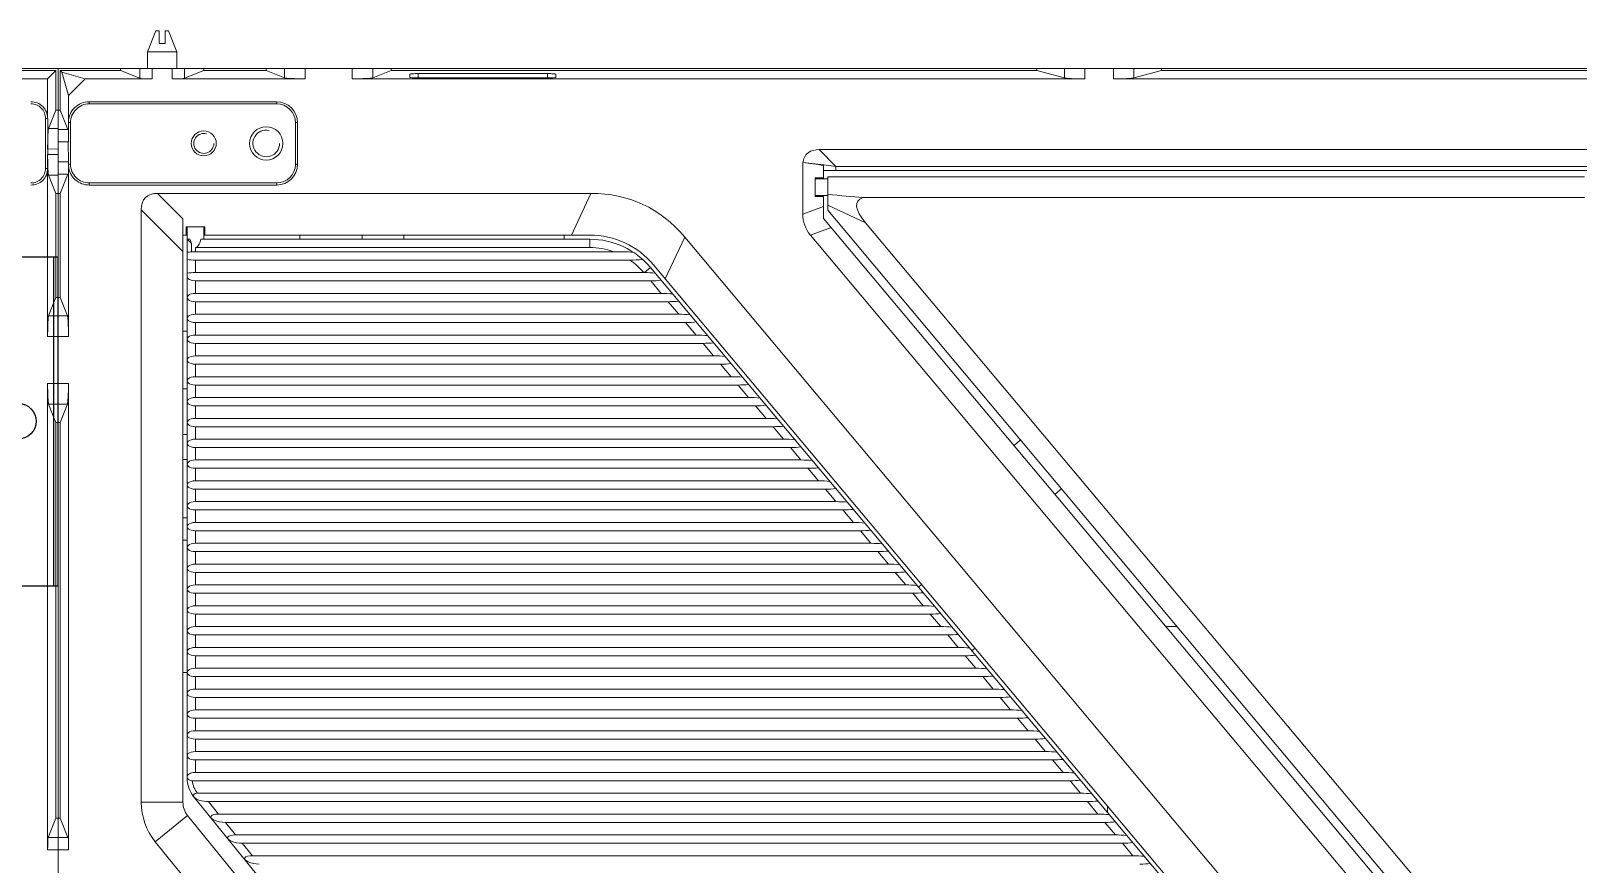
# Model space of a CAD drawing. Header units: millimetres. Extents: x 2185 to 26698, y 9658 to 17427.
# Drawn here: x 17420.1 to 17791.6, y 15824.7 to 16024.7 of the extents above; entities that cross this region are included whole.
import ezdxf

# ---------------------------------------------------------------- set-up
doc = ezdxf.new("R2010")
doc.units = ezdxf.units.MM
doc.linetypes.add('SLD-实线', pattern=[0])
doc.layers.add('文字层', color=8, linetype='SLD-实线', lineweight=15)

# ---------------------------------------------------------------- blocks, each defined once
blk = doc.blocks.new('76128193')
at = {"color": 7, "linetype": 'Continuous'}
for p, q in [((-3996.93, 2590.93), (-3998.93, 2585.93)), ((-3996.18, 2590.93), (-3996.93, 2590.93)), ((-3996.18, 2590.93), (-3996.18, 2587.93)), ((-3994.68, 2590.93), (-3994.68, 2587.93)), ((-3993.93, 2590.93), (-3994.68, 2590.93)), ((-3993.93, 2590.93), (-3991.93, 2585.93)), ((-3998.93, 2581.93), (-3998.93, 2585.93)), ((-3991.93, 2585.93), (-3998.93, 2585.93)), ((-3994.68, 2587.93), (-3996.18, 2587.93)), ((-3991.93, 2581.93), (-3991.93, 2585.93)), ((-4020.43, 2581.93), (-4020.43, 2041.93)), ((-4020.43, 2581.93), (-3060.43, 2581.93)), ((-4019.93, 2581.43), (-4019.93, 2571.93)), ((-4019.53, 2581.02), (-4019.93, 2581.43)), ((-4019.93, 2581.43), (-4005.43, 2581.43)), ((-4019.53, 2581.02), (-4017.93, 2575.43)), ((-4019.53, 2581.02), (-4013.93, 2579.43)), ((-4013.93, 2579.43), (-4017.93, 2575.43)), ((-3997.83, 2579.43), (-4013.93, 2579.43)), ((-4005.43, 2581.93), (-4005.43, 2581.43)), ((-4000.8, 2579.58), (-4005.43, 2581.43)), ((-4000.8, 2579.58), (-4000.8, 2581.93)), ((-3997.83, 2579.43), (-3997.83, 2581.93)), ((-3993.03, 2581.93), (-3993.03, 2579.43)), ((-3961.1, 2579.43), (-3993.03, 2579.43)), ((-3990.07, 2581.93), (-3990.07, 2579.58)), ((-3985.43, 2581.43), (-3990.07, 2579.58)), ((-3985.43, 2581.93), (-3985.43, 2581.43)), ((-3985.43, 2581.43), (-3970.43, 2581.43)), ((-3970.43, 2581.93), (-3970.43, 2581.43)), ((-3970.43, 2581.43), (-3966.05, 2579.68)), ((-3966.05, 2579.68), (-3966.05, 2581.93)), ((-3961.1, 2581.93), (-3961.1, 2579.43)), ((-3949.77, 2579.43), (-3949.77, 2581.93)), ((-3949.77, 2579.43), (-3773.89, 2579.43)), ((-3944.82, 2581.93), (-3944.82, 2579.68)), ((-3944.82, 2579.68), (-3940.43, 2581.43)), ((-3940.43, 2581.93), (-3940.43, 2581.43)), ((-3940.43, 2581.43), (-3785.43, 2581.43)), ((-3935.93, 2579.77), (-3935.93, 2580.57)), ((-3933.93, 2580.69), (-3933.93, 2579.66)), ((-3933.93, 2580.69), (-3902.93, 2580.69)), ((-3933.93, 2579.66), (-3902.93, 2579.66)), ((-3902.93, 2579.66), (-3902.93, 2580.69)), ((-3900.93, 2580.57), (-3900.93, 2579.77)), ((-3785.43, 2581.93), (-3785.43, 2581.43)), ((-3785.43, 2581.43), (-3778.78, 2579.66)), ((-3778.78, 2579.66), (-3778.78, 2581.93)), ((-3773.89, 2581.93), (-3773.89, 2579.43)), ((-3766.98, 2579.43), (-3766.98, 2581.93)), ((-3766.98, 2579.43), (-3543.89, 2579.43)), ((-3762.09, 2581.93), (-3762.09, 2579.66)), ((-3762.09, 2579.66), (-3755.43, 2581.43)), ((-3755.43, 2581.93), (-3755.43, 2581.43)), ((-3755.43, 2581.43), (-3555.43, 2581.43)), ((-3062.93, 2579.43), (-3083.03, 2579.43)), ((-3075.43, 2581.43), (-3060.93, 2581.43)), ((-3060.93, 2581.43), (-3062.93, 2579.43)), ((-3062.93, 2569.98), (-3062.93, 2579.43)), ((-3060.93, 2571.93), (-3060.93, 2581.43)), ((-3060.43, 2517.59), (-3060.43, 2581.93)), ((-4017.93, 2575.43), (-4017.93, 2568.98)), ((-4020.43, 2571.93), (-4019.93, 2571.93)), ((-4019.93, 2571.93), (-4018.08, 2567.3)), ((-4012.92, 2573.93), (-4012.92, 2573.43)), ((-4012.92, 2573.93), (-3967.93, 2573.93)), ((-4012.92, 2573.43), (-3967.93, 2573.43)), ((-3967.93, 2573.43), (-3967.93, 2573.93)), ((-3060.93, 2571.93), (-3062.69, 2567.54)), ((-3060.93, 2571.93), (-3060.43, 2571.93)), ((-4018.08, 2567.3), (-4020.43, 2567.3)), ((-4017.93, 2568.98), (-4017.93, 2564.33)), ((-4017.43, 2558.93), (-4017.43, 2568.93)), ((-3963.43, 2568.93), (-3963.43, 2558.93)), ((-3962.93, 2568.93), (-3963.43, 2568.93)), ((-3962.93, 2568.93), (-3962.93, 2558.93)), ((-3063.43, 2569.93), (-3063.43, 2557.93)), ((-3062.92, 2569.98), (-3062.92, 2562.58)), ((-3062.69, 2567.54), (-3060.43, 2567.54)), ((-4017.96, 2564.33), (-4020.43, 2564.33)), ((-4017.96, 2564.33), (-4017.95, 2559.53)), ((-3833.65, 2558.41), (-3837.67, 2562.43)), ((-3837.67, 2562.43), (-3651.21, 2562.43)), ((-3060.43, 2562.59), (-3062.93, 2562.58)), ((-3060.43, 2561.27), (-3062.93, 2561.28)), ((-4017.95, 2559.53), (-4020.43, 2559.53)), ((-4018.08, 2556.56), (-4020.43, 2556.56)), ((-4018.08, 2556.56), (-4019.93, 2551.93)), ((-4017.93, 2558.89), (-4017.94, 2559.53)), ((-4017.93, 2558.89), (-4017.93, 2558.42)), ((-4017.93, 2558.42), (-4017.93, 2517.55)), ((-3963.43, 2558.93), (-3962.93, 2558.93)), ((-3841.59, 2546.97), (-3841.59, 2559.33)), ((-3836.58, 2558.75), (-3841.54, 2559.33)), ((-3836.59, 2558.66), (-3836.59, 2555.68)), ((-3836.59, 2557.43), (-3651.21, 2557.43)), ((-3833.65, 2558.41), (-3836.58, 2558.75)), ((-3833.65, 2557.43), (-3833.65, 2558.41)), ((-3651.21, 2558.41), (-3833.65, 2558.41)), ((-3062.93, 2517.55), (-3062.93, 2557.89)), ((-3060.43, 2556.32), (-3062.69, 2556.32)), ((-3062.69, 2556.32), (-3060.93, 2551.93)), ((-4012.92, 2554.43), (-4012.92, 2553.93)), ((-3967.93, 2554.43), (-4012.92, 2554.43)), ((-3967.93, 2553.93), (-4012.92, 2553.93)), ((-3967.93, 2553.93), (-3967.93, 2554.43)), ((-3838.59, 2551.18), (-3838.59, 2555.68)), ((-3838.59, 2555.68), (-3836.59, 2555.68)), ((-3838.59, 2555.57), (-3836.59, 2555.57)), ((-3835.59, 2555.43), (-3838.59, 2555.43)), ((-3836.59, 2555.43), (-3836.59, 2555.57)), ((-3835.59, 2547.88), (-3835.59, 2555.93)), ((-3835.59, 2555.93), (-3653.88, 2555.93)), ((-4020.43, 2551.93), (-4019.93, 2551.93)), ((-4019.93, 2551.93), (-4019.93, 2526.93)), ((-3990.43, 2545.85), (-3996.51, 2551.93)), ((-3892.48, 2551.93), (-3996.51, 2551.93)), ((-3892.48, 2551.93), (-3897.14, 2541.93)), ((-3836.59, 2548.79), (-3841.59, 2546.97)), ((-3835.59, 2551.43), (-3838.59, 2551.43)), ((-3836.59, 2551.29), (-3838.59, 2551.29)), ((-3836.59, 2551.18), (-3838.59, 2551.18)), ((-3836.59, 2551.29), (-3836.59, 2551.43)), ((-3836.59, 2545.93), (-3836.59, 2551.18)), ((-3835.59, 2549.11), (-3826.55, 2544.89)), ((-3827.14, 2550.93), (-3653.88, 2550.93)), ((-3060.93, 2551.93), (-3060.43, 2551.93)), ((-3060.93, 2526.93), (-3060.93, 2551.93)), ((-4000.43, 2405.75), (-4000.43, 2548.01)), ((-4000.43, 2548.01), (-3990.43, 2538.01)), ((-3990.43, 2405.75), (-3990.43, 2545.85)), ((-3836.59, 2545.93), (-3681.84, 2361.5)), ((-3679.56, 2361.93), (-3835.59, 2547.88)), ((-3675.73, 2365.15), (-3826.55, 2544.89)), ((-3990.43, 2541.93), (-3989.43, 2541.93)), ((-3989.68, 2541.93), (-3989.68, 2543.93)), ((-3989.68, 2543.93), (-3985.18, 2543.93)), ((-3989.43, 2411.57), (-3989.43, 2543.93)), ((-3985.43, 2540.93), (-3985.43, 2543.93)), ((-3985.42, 2541.93), (-3892.75, 2541.93)), ((-3985.18, 2543.93), (-3985.18, 2541.93)), ((-3962.36, 2540.93), (-3962.36, 2541.93)), ((-3947.43, 2541.93), (-3947.43, 2540.93)), ((-3937.43, 2540.93), (-3937.43, 2541.93)), ((-3898.93, 2540.93), (-3898.93, 2541.93)), ((-3874.61, 2531.42), (-3869.95, 2541.42)), ((-3707.34, 2347.63), (-3869.95, 2541.42)), ((-3839.75, 2541.92), (-3834.75, 2543.74)), ((-3839.75, 2541.92), (-3684.94, 2357.42)), ((-3989.43, 2540.93), (-3988.37, 2539.87)), ((-3989.43, 2540.93), (-3988.76, 2540.93)), ((-3988.37, 2537.9), (-3988.37, 2539.87)), ((-3987.43, 2537.93), (-3987.43, 2538.93)), ((-3987.43, 2538.93), (-3892.75, 2538.93)), ((-3987.43, 2537.93), (-3887.01, 2537.93)), ((-3986.11, 2540.93), (-3892.75, 2540.93)), ((-3892.75, 2538.93), (-3892.75, 2540.93)), ((-3987.43, 2535.93), (-3987.43, 2532.93)), ((-3883.11, 2535.93), (-3987.43, 2535.93)), ((-3878.2, 2534.14), (-3879.64, 2532.93)), ((-3878.2, 2534.14), (-3720.78, 2346.54)), ((-3877.43, 2534.79), (-3720.01, 2347.18)), ((-3987.43, 2532.93), (-3879.79, 2532.93)), ((-3987.43, 2527.93), (-3987.43, 2530.93)), ((-3987.43, 2530.93), (-3878.11, 2530.93)), ((-3878.11, 2530.93), (-3875.59, 2527.93)), ((-4020.43, 2526.93), (-4019.93, 2526.93)), ((-4018.18, 2522.54), (-4019.93, 2526.93)), ((-3875.59, 2527.93), (-3987.43, 2527.93)), ((-3060.93, 2526.93), (-3062.69, 2522.54)), ((-3060.93, 2526.93), (-3060.43, 2526.93)), ((-4020.43, 2522.54), (-4018.18, 2522.54)), ((-3987.43, 2522.93), (-3987.43, 2525.93)), ((-3987.43, 2525.93), (-3873.92, 2525.93)), ((-3871.4, 2522.93), (-3987.43, 2522.93)), ((-3873.92, 2525.93), (-3871.4, 2522.93)), ((-3062.69, 2522.54), (-3060.43, 2522.54)), ((-3990.43, 2518.86), (-3989.43, 2518.86)), ((-3987.43, 2517.93), (-3987.43, 2520.93)), ((-3987.43, 2520.93), (-3869.72, 2520.93)), ((-3869.72, 2520.93), (-3867.2, 2517.93)), ((-4017.94, 2517.58), (-4020.43, 2517.58)), ((-3867.2, 2517.93), (-3987.43, 2517.93)), ((-3987.43, 2512.93), (-3987.43, 2515.93)), ((-3987.43, 2515.93), (-3865.53, 2515.93)), ((-3865.53, 2515.93), (-3863.01, 2512.93)), ((-3060.43, 2517.58), (-3062.93, 2517.58)), ((-3060.43, 2517.58), (-3060.43, 2106.28)), ((-3863.01, 2512.93), (-3987.43, 2512.93)), ((-3987.43, 2507.93), (-3987.43, 2510.93)), ((-3987.43, 2510.93), (-3861.33, 2510.93)), ((-3858.81, 2507.93), (-3987.43, 2507.93)), ((-3861.33, 2510.93), (-3858.81, 2507.93)), ((-4020.43, 2506.27), (-4017.93, 2506.27)), ((-4017.93, 2506.27), (-4017.93, 2394.33)), ((-3989.43, 2505), (-3990.43, 2505)), ((-3987.43, 2502.93), (-3987.43, 2505.93)), ((-3987.43, 2505.93), (-3857.13, 2505.93)), ((-3857.13, 2505.93), (-3854.62, 2502.93)), ((-3062.93, 2506.27), (-3060.43, 2506.27)), ((-3062.93, 2394.33), (-3062.93, 2506.27)), ((-4018.18, 2501.32), (-4020.43, 2501.32)), ((-4019.93, 2496.93), (-4018.18, 2501.32)), ((-3854.62, 2502.93), (-3987.43, 2502.93)), ((-3987.43, 2497.93), (-3987.43, 2500.93)), ((-3987.43, 2500.93), (-3852.94, 2500.93)), ((-3852.94, 2500.93), (-3850.42, 2497.93)), ((-3060.43, 2501.32), (-3062.69, 2501.32)), ((-3062.69, 2501.32), (-3060.93, 2496.93)), ((-4020.43, 2496.93), (-4019.93, 2496.93)), ((-4019.93, 2496.93), (-4019.93, 2401.93)), ((-3850.42, 2497.93), (-3987.43, 2497.93)), ((-3060.93, 2496.93), (-3060.43, 2496.93)), ((-3060.93, 2401.93), (-3060.93, 2496.93)), ((-3990.43, 2494.07), (-3989.43, 2494.07)), ((-3987.43, 2492.93), (-3987.43, 2495.93)), ((-3987.43, 2495.93), (-3848.74, 2495.93)), ((-3846.23, 2492.93), (-3987.43, 2492.93)), ((-3848.74, 2495.93), (-3846.23, 2492.93)), ((-3987.43, 2487.93), (-3987.43, 2490.93)), ((-3987.43, 2490.93), (-3844.55, 2490.93)), ((-3844.55, 2490.93), (-3842.03, 2487.93)), ((-3790.83, 2491.4), (-3789.32, 2492.75)), ((-3989.43, 2488.07), (-3990.43, 2488.07)), ((-3842.03, 2487.93), (-3987.43, 2487.93)), ((-3987.43, 2482.93), (-3987.43, 2485.93)), ((-3987.43, 2485.93), (-3840.35, 2485.93)), ((-3840.35, 2485.93), (-3837.84, 2482.93)), ((-3837.84, 2482.93), (-3987.43, 2482.93)), ((-3987.43, 2477.93), (-3987.43, 2480.93)), ((-3987.43, 2480.93), (-3836.16, 2480.93)), ((-3836.16, 2480.93), (-3833.64, 2477.93)), ((-3779.47, 2481), (-3781.02, 2479.7)), ((-3833.64, 2477.93), (-3987.43, 2477.93)), ((-3987.43, 2472.93), (-3987.43, 2475.93)), ((-3987.43, 2475.93), (-3831.96, 2475.93)), ((-3831.96, 2475.93), (-3829.44, 2472.93)), ((-3990.43, 2474.07), (-3989.43, 2474.07)), ((-3829.44, 2472.93), (-3987.43, 2472.93)), ((-3987.43, 2467.93), (-3987.43, 2470.93)), ((-3987.43, 2470.93), (-3827.77, 2470.93)), ((-3827.77, 2470.93), (-3825.25, 2467.93)), ((-3989.43, 2468.67), (-3990.43, 2468.67)), ((-3825.25, 2467.93), (-3987.43, 2467.93)), ((-3987.43, 2462.93), (-3987.43, 2465.93)), ((-3987.43, 2465.93), (-3823.57, 2465.93)), ((-3823.57, 2465.93), (-3821.05, 2462.93)), ((-3821.05, 2462.93), (-3987.43, 2462.93)), ((-3987.43, 2457.93), (-3987.43, 2460.93)), ((-3987.43, 2460.93), (-3819.38, 2460.93)), ((-3819.38, 2460.93), (-3816.86, 2457.93)), ((-3816.86, 2457.93), (-3987.43, 2457.93)), ((-3987.43, 2452.93), (-3987.43, 2455.93)), ((-3987.43, 2455.93), (-3815.18, 2455.93)), ((-3815.18, 2455.93), (-3812.66, 2452.93)), ((-3813.07, 2458.08), (-3813.83, 2457.44)), ((-3812.66, 2452.93), (-3987.43, 2452.93)), ((-3987.43, 2447.93), (-3987.43, 2450.93)), ((-3987.43, 2450.93), (-3810.98, 2450.93)), ((-3810.98, 2450.93), (-3808.47, 2447.93)), ((-3808.47, 2447.93), (-3987.43, 2447.93)), ((-3987.43, 2442.93), (-3987.43, 2445.93)), ((-3987.43, 2445.93), (-3806.79, 2445.93)), ((-3806.79, 2445.93), (-3804.27, 2442.93)), ((-3754.36, 2447.93), (-3751.72, 2447.93)), ((-3804.27, 2442.93), (-3987.43, 2442.93)), ((-3987.43, 2437.93), (-3987.43, 2440.93)), ((-3987.43, 2440.93), (-3802.59, 2440.93)), ((-3802.59, 2440.93), (-3800.08, 2437.93)), ((-3800.98, 2442.12), (-3800.21, 2442.76)), ((-3800.08, 2437.93), (-3987.43, 2437.93)), ((-3989.43, 2436.93), (-3990.43, 2436.93)), ((-3987.43, 2432.93), (-3987.43, 2435.93)), ((-3987.43, 2435.93), (-3798.4, 2435.93)), ((-3798.4, 2435.93), (-3795.88, 2432.93)), ((-3795.88, 2432.93), (-3987.43, 2432.93)), ((-3987.43, 2427.93), (-3987.43, 2430.93)), ((-3987.43, 2430.93), (-3794.2, 2430.93)), ((-3794.2, 2430.93), (-3791.68, 2427.93)), ((-3791.68, 2427.93), (-3987.43, 2427.93)), ((-3987.43, 2422.93), (-3987.43, 2425.93)), ((-3987.43, 2425.93), (-3790.01, 2425.93)), ((-3787.49, 2422.93), (-3987.43, 2422.93)), ((-3790.01, 2425.93), (-3787.49, 2422.93)), ((-3987.43, 2417.93), (-3987.43, 2420.93)), ((-3987.43, 2420.93), (-3785.81, 2420.93)), ((-3785.81, 2420.93), (-3783.29, 2417.93)), ((-3783.29, 2417.93), (-3987.43, 2417.93)), ((-3987.43, 2412.93), (-3987.43, 2415.93)), ((-3987.43, 2415.93), (-3781.62, 2415.93)), ((-3781.62, 2415.93), (-3779.1, 2412.93)), ((-3779.1, 2412.93), (-3987.43, 2412.93)), ((-3777.42, 2410.93), (-3988.2, 2410.93)), ((-3986.95, 2407.93), (-3774.9, 2407.93)), ((-3777.42, 2410.93), (-3774.9, 2407.93)), ((-4000.43, 2405.75), (-3990.43, 2405.75)), ((-3987.87, 2407.16), (-3966.72, 2381.11)), ((-3981.86, 2402.93), (-3984.29, 2405.93)), ((-3984.29, 2405.93), (-3773.22, 2405.93)), ((-3773.22, 2405.93), (-3770.71, 2402.93)), ((-3768.43, 2403.33), (-3768.43, 2404.89)), ((-4020.43, 2401.93), (-4019.93, 2401.93)), ((-4019.93, 2401.93), (-4018.08, 2397.3)), ((-3989.32, 2402.6), (-3997.08, 2396.29)), ((-3969.17, 2377.77), (-3989.32, 2402.6)), ((-3770.71, 2402.93), (-3981.86, 2402.93)), ((-3977.8, 2397.93), (-3980.24, 2400.93)), ((-3980.24, 2400.93), (-3769.03, 2400.93)), ((-3769.03, 2400.93), (-3766.51, 2397.93)), ((-3062.79, 2397.3), (-3060.93, 2401.93)), ((-3060.93, 2401.93), (-3060.43, 2401.93)), ((-4018.08, 2397.3), (-4020.43, 2397.3)), ((-3997.08, 2396.29), (-3981.11, 2376.62)), ((-3766.51, 2397.93), (-3977.8, 2397.93)), ((-3062.79, 2397.3), (-3060.43, 2397.3)), ((-4017.93, 2394.33), (-4020.43, 2394.33)), ((-3973.74, 2392.93), (-3976.18, 2395.93)), ((-3976.18, 2395.93), (-3764.83, 2395.93)), ((-3762.32, 2392.93), (-3973.74, 2392.93)), ((-3764.83, 2395.93), (-3762.32, 2392.93)), ((-3062.93, 2394.33), (-3060.43, 2394.33))]:
    blk.add_line(p, q, dxfattribs=at)
for centre, radius in [((-3970.43, 2563.93), 4), ((-3985.43, 2563.93), 3)]:
    blk.add_circle(centre, radius, dxfattribs=at)
for centre, radius, start, end in [((-3967.93, 2568.93), 5, 0, 89.9981), ((-3967.93, 2568.93), 4.5, 0, 89.9872), ((-3970.43, 2563.93), 3.2, 78.1353, 360), ((-3985.43, 2563.93), 2.4, 74.0896, 0), ((-3967.93, 2558.93), 5, 270.0033, 0.0023), ((-3967.93, 2558.93), 4.5, 270.0091, 0), ((-3892.75, 2521.93), 20, 40, 90), ((-3892.75, 2521.93), 19, 40, 90), ((-3892.75, 2521.93), 17, 70.2499, 90), ((-3892.75, 2521.93), 17, 40.3202, 55.4397), ((-3879.79, 2505.43), 27.5, 89.6931, 90), ((-3982.43, 2411.57), 7, 180, 219.0635), ((-3988.2, 2412.42), 1.49, 255.39, 269.9512), ((-3982.43, 2411.57), 5.8, 186.3356, 218.8728), ((-3985.43, 2405.75), 15, 180, 219.0635), ((-3985.43, 2405.75), 5, 180, 219.0635), ((-3770.67, 2375.86), 27.07, 84.2965, 90.0705)]:
    blk.add_arc(centre, radius, start, end, dxfattribs=at)
for centre, major_axis, ratio, start_param, end_param in [((-3997.83, 2579.6), (3, 0), 0.057143, -2.999696, -1.570796), ((-3993.03, 2579.6), (3, 0), 0.057143, -1.570796, -0.141897), ((-3961.1, 2579.72), (5, 0), 0.057143, -2.999696, -1.570796), ((-3949.77, 2579.72), (5, 0), 0.057143, -1.570796, -0.141897), ((-3933.93, 2580.57), (2, 0), 0.057143, 1.570796, 3.141593), ((-3933.93, 2579.77), (2, 0), 0.057143, -3.141593, -1.570796), ((-3902.93, 2580.57), (2, 0), 0.057143, 6.283185, 7.853982), ((-3902.93, 2579.77), (2, 0), 0.057143, -1.570796, 0), ((-3773.89, 2579.72), (5, 0), 0.057143, -2.930499, -1.570796), ((-3766.98, 2579.72), (5, 0), 0.057143, -1.570796, -0.211093), ((-3898.45, 2449.95), (-101, 101), 0.140028, -0.139123, 0.139123), ((-4235.42, 1787.08), (-355.43, -762.22), 0.178355, 3.058615, 3.22457), ((-4117.97, 2684.76), (310.21, -129.43), 0.111795, -0.382592, -0.311671), ((-2969.96, 2149.44), (-858.57, 400.36), 0.042224, -0.040423, 0.090304), ((-3637.63, 2618.35), (203.5, 74.07), 0.184705, 3.074467, 3.208719), ((-3987.43, 2546.93), (0, 8), 0.25, -3.864327, -3.63155), ((-3987.43, 2536.93), (4, 0), 0.25, -2.094395, -1.570796), ((-3987.43, 2531.93), (4, 0), 0.25, 1.570796, 2.094395), ((-3987.43, 2531.93), (2, 0), 0.5, -3.141592, -1.570796), ((-3878.95, 2531.93), (5.29, -0.16), 0.186516, 1.21233, 1.707838), ((-3878.95, 2531.93), (5.29, -0.16), 0.186516, -1.405664, -0.882065), ((-3987.43, 2526.93), (2, 0), 0.5, 1.570796, 4.712389), ((-3874.76, 2526.93), (5.29, -0.16), 0.186516, 1.21233, 1.735928), ((-3987.43, 2521.93), (2, 0), 0.5, 1.570796, 4.712389), ((-3874.76, 2526.93), (5.29, -0.16), 0.186516, -1.405664, -0.882065), ((-3870.56, 2521.93), (5.29, -0.16), 0.186516, 1.21233, 1.735928), ((-3870.56, 2521.93), (5.29, -0.16), 0.186516, -1.405664, -0.882065), ((-3987.43, 2516.93), (2, 0), 0.5, 1.570796, 4.712389), ((-3866.36, 2516.93), (5.29, -0.16), 0.186516, 1.21233, 1.735928), ((-3866.36, 2516.93), (5.29, -0.16), 0.186516, -1.405664, -0.882065), ((-3987.43, 2511.93), (2, 0), 0.5, 1.570796, 4.712389), ((-3862.17, 2511.93), (5.29, -0.16), 0.186516, 1.21233, 1.735928), ((-3987.43, 2506.93), (2, 0), 0.5, 1.570796, 4.712389), ((-3862.17, 2511.93), (5.29, -0.16), 0.186516, -1.405664, -0.882065), ((-3857.97, 2506.93), (5.29, -0.16), 0.186516, 1.21233, 1.735928), ((-4018.22, 2506.27), (0, 5), 0.057143, -2.999696, -1.570796), ((-3857.97, 2506.93), (5.29, -0.16), 0.186516, -1.405664, -0.882065), ((-3062.65, 2506.27), (0, 5), 0.057143, -4.712389, -3.28349), ((-3987.43, 2501.93), (2, 0), 0.5, 1.570796, 4.712389), ((-3853.78, 2501.93), (5.29, -0.16), 0.186516, 1.21233, 1.735928), ((-3853.78, 2501.93), (5.29, -0.16), 0.186516, -1.405664, -0.882065), ((-3987.43, 2496.93), (2, 0), 0.5, 1.570796, 4.712389), ((-3849.58, 2496.93), (5.29, -0.16), 0.186516, 1.21233, 1.735928), ((-3987.43, 2491.93), (2, 0), 0.5, 1.570796, 4.712389), ((-3849.58, 2496.93), (5.29, -0.16), 0.186516, -1.405664, -0.882065), ((-3845.39, 2491.93), (5.29, -0.16), 0.186516, 1.21233, 1.735928), ((-3845.39, 2491.93), (5.29, -0.16), 0.186516, -1.405664, -0.882065), ((-3987.43, 2486.93), (2, 0), 0.5, 1.570796, 4.712389), ((-3841.19, 2486.93), (5.29, -0.16), 0.186516, 1.21233, 1.735928), ((-3841.19, 2486.93), (5.29, -0.16), 0.186516, -1.405664, -0.882065), ((-3987.43, 2481.93), (2, 0), 0.5, 1.570796, 4.712389), ((-3837, 2481.93), (5.29, -0.16), 0.186516, 1.21233, 1.735928), ((-3837, 2481.93), (5.29, -0.16), 0.186516, -1.405664, -0.882065), ((-3987.43, 2476.93), (2, 0), 0.5, 1.570796, 4.712389), ((-3832.8, 2476.93), (5.29, -0.16), 0.186516, 1.21233, 1.735928), ((-3832.8, 2476.93), (5.29, -0.16), 0.186516, -1.405664, -0.882065), ((-3987.43, 2471.93), (2, 0), 0.5, 1.570796, 4.712389), ((-3828.61, 2471.93), (5.29, -0.16), 0.186516, 1.21233, 1.735928), ((-3828.61, 2471.93), (5.29, -0.16), 0.186516, -1.405664, -0.882065), ((-3987.43, 2466.93), (2, 0), 0.5, 1.570796, 4.712389), ((-3824.41, 2466.93), (5.29, -0.16), 0.186516, 1.21233, 1.735928), ((-3824.41, 2466.93), (5.29, -0.16), 0.186516, -1.405664, -0.882065), ((-3987.43, 2461.93), (2, 0), 0.5, 1.570796, 4.712389), ((-3820.21, 2461.93), (5.29, -0.16), 0.186516, 1.21233, 1.735928), ((-3820.21, 2461.93), (5.29, -0.16), 0.186516, -1.405664, -0.882065), ((-3987.43, 2456.93), (2, 0), 0.5, 1.570796, 4.712389), ((-3816.02, 2456.93), (5.29, -0.16), 0.186516, 1.21233, 1.735928), ((-3816.02, 2456.93), (5.29, -0.16), 0.186516, -1.405664, -0.882065), ((-3987.43, 2451.93), (2, 0), 0.5, 1.570796, 4.712389), ((-3811.82, 2451.93), (5.29, -0.16), 0.186516, 1.21233, 1.735928), ((-3811.82, 2451.93), (5.29, -0.16), 0.186516, -1.405664, -0.882065), ((-3987.43, 2446.93), (2, 0), 0.5, 1.570796, 4.712389), ((-3807.63, 2446.93), (5.29, -0.16), 0.186516, 1.21233, 1.735928), ((-3807.63, 2446.93), (5.29, -0.16), 0.186516, -1.405664, -0.882065), ((-3987.43, 2441.93), (2, 0), 0.5, 1.570796, 4.712389), ((-3803.43, 2441.93), (5.29, -0.16), 0.186516, 1.21233, 1.735928), ((-3803.43, 2441.93), (5.29, -0.16), 0.186516, -1.405664, -0.882065), ((-3987.43, 2436.93), (2, 0), 0.5, 1.570796, 4.712389), ((-3799.24, 2436.93), (5.29, -0.16), 0.186516, 1.21233, 1.735928), ((-3799.24, 2436.93), (5.29, -0.16), 0.186516, -1.405664, -0.882065), ((-3987.43, 2431.93), (2, 0), 0.5, 1.570796, 4.712389), ((-3795.04, 2431.93), (5.29, -0.16), 0.186516, 1.21233, 1.735928), ((-3795.04, 2431.93), (5.29, -0.16), 0.186516, -1.405664, -0.882065), ((-3987.43, 2426.93), (2, 0), 0.5, 1.570796, 4.712389), ((-3790.85, 2426.93), (5.29, -0.16), 0.186516, 1.21233, 1.735928), ((-3790.85, 2426.93), (5.29, -0.16), 0.186516, -1.405664, -0.882065), ((-3987.43, 2421.93), (2, 0), 0.5, 1.570796, 4.712389), ((-3786.65, 2421.93), (5.29, -0.16), 0.186516, 1.21233, 1.735928), ((-3786.65, 2421.93), (5.29, -0.16), 0.186516, -1.405664, -0.882065), ((-3987.43, 2416.93), (2, 0), 0.5, 1.570796, 4.712389), ((-3782.45, 2416.93), (5.29, -0.16), 0.186516, 1.21233, 1.735928), ((-3782.45, 2416.93), (5.29, -0.16), 0.186516, -1.405664, -0.882065), ((-3778.26, 2411.93), (5.29, -0.16), 0.186516, 1.21233, 1.735928), ((-3778.26, 2411.93), (5.29, -0.16), 0.186516, -1.405664, -0.882065), ((-3774.06, 2406.93), (5.29, -0.16), 0.186516, 1.21233, 1.735928), ((-3985.11, 2406.93), (2.7, -0.34), 0.348244, 3.490993, 5.06179), ((-3981.05, 2401.93), (2.7, -0.34), 0.348244, 1.920197, 5.06179), ((-3769.87, 2401.93), (5.29, -0.16), 0.186516, -1.405664, -0.882065), ((-3976.99, 2396.93), (2.7, -0.34), 0.348244, 1.920197, 5.06179), ((-3765.67, 2396.93), (5.29, -0.16), 0.186516, 1.21233, 1.735928), ((-3062.76, 2394.33), (0, 3), 0.057143, 0.141897, 1.570796), ((-3972.93, 2391.93), (2.7, -0.34), 0.348244, 1.920197, 5.06179), ((-3765.67, 2396.93), (5.29, -0.16), 0.186516, -1.405664, -0.882065), ((-3761.48, 2391.93), (5.29, -0.16), 0.186516, 1.21233, 1.735928), ((-3761.48, 2391.93), (5.29, -0.16), 0.186516, -1.405664, -0.882065)]:
    blk.add_ellipse(centre, major_axis=major_axis, ratio=ratio, start_param=start_param, end_param=end_param, dxfattribs=at)
for points, knots in [([(-4012.92, 2573.93), (-4013.57, 2573.93), (-4014.88, 2573.68), (-4016.55, 2572.59), (-4017.68, 2570.95), (-4017.93, 2569.64), (-4017.94, 2568.99)], [0, 0, 0, 0, 0.250073, 0.500112, 0.750096, 1, 1, 1, 1]), ([(-4017.43, 2568.93), (-4017.43, 2569.51), (-4017.19, 2570.7), (-4016.19, 2572.19), (-4014.69, 2573.2), (-4013.51, 2573.43), (-4012.92, 2573.43)], [0, 0, 0, 0, 0.250025, 0.499999, 0.749974, 1, 1, 1, 1]), ([(-3062.93, 2569.99), (-3062.94, 2570.51), (-3063.13, 2571.55), (-3064.04, 2572.87), (-3065.38, 2573.73), (-3066.42, 2573.93), (-3066.94, 2573.93)], [0, 0, 0, 0, 0.24999, 0.500013, 0.749974, 1, 1, 1, 1]), ([(-3066.94, 2573.43), (-3066.49, 2573.43), (-3065.57, 2573.25), (-3064.4, 2572.47), (-3063.62, 2571.31), (-3063.44, 2570.38), (-3063.43, 2569.93)], [0, 0, 0, 0, 0.250026, 0.5, 0.749975, 1, 1, 1, 1]), ([(-3062.69, 2567.54), (-3062.71, 2567.48), (-3062.75, 2567.29), (-3062.82, 2566.73), (-3062.88, 2565.72), (-3062.92, 2564.25), (-3062.93, 2563.15), (-3062.93, 2562.57)], [0, 0, 0, 0, 0.042305, 0.114527, 0.339814, 0.647954, 1, 1, 1, 1]), ([(-3837.67, 2562.43), (-3838.59, 2562.43), (-3840.12, 2562.16), (-3841.15, 2560.81), (-3841.45, 2559.92), (-3841.55, 2559.46), (-3841.58, 2559.23)], [0, 0, 0, 0, 0.496735, 0.747296, 0.873676, 1, 1, 1, 1]), ([(-3062.93, 2561.28), (-3062.93, 2560.69), (-3062.92, 2559.6), (-3062.88, 2558.13), (-3062.82, 2557.13), (-3062.75, 2556.57), (-3062.71, 2556.38), (-3062.69, 2556.32)], [0, 0, 0, 0, 0.352373, 0.660449, 0.885543, 0.957704, 1, 1, 1, 1]), ([(-3062.92, 2561.28), (-3062.92, 2560.71), (-3062.95, 2559.58), (-3062.92, 2558.45), (-3062.92, 2557.89)], [0, 0, 0, 0, 0.499996, 1, 1, 1, 1]), ([(-3062.92, 2562.58), (-3062.92, 2562.36), (-3062.88, 2561.93), (-3062.92, 2561.49), (-3062.92, 2561.28)], [0, 0, 0, 0, 0.499974, 1, 1, 1, 1]), ([(-4017.93, 2558.42), (-4017.8, 2557.22), (-4016.63, 2554.84), (-4014.13, 2553.93), (-4012.92, 2553.93)], [0, 0, 0, 0, 0.499963, 1, 1, 1, 1]), ([(-4012.92, 2554.43), (-4013.51, 2554.43), (-4014.69, 2554.67), (-4016.19, 2555.67), (-4017.19, 2557.16), (-4017.43, 2558.35), (-4017.43, 2558.93)], [0, 0, 0, 0, 0.250026, 0.5, 0.749975, 1, 1, 1, 1]), ([(-3063.43, 2557.93), (-3063.44, 2557.48), (-3063.62, 2556.56), (-3064.4, 2555.39), (-3065.57, 2554.61), (-3066.49, 2554.43), (-3066.94, 2554.43)], [0, 0, 0, 0, 0.250025, 0.499999, 0.749974, 1, 1, 1, 1]), ([(-3066.94, 2553.93), (-3066.42, 2553.93), (-3065.38, 2554.13), (-3064.04, 2554.99), (-3063.13, 2556.31), (-3062.94, 2557.35), (-3062.93, 2557.87)], [0, 0, 0, 0, 0.250084, 0.500116, 0.750095, 1, 1, 1, 1]), ([(-3988.37, 2537.9), (-3988.3, 2537.91), (-3987.99, 2537.94), (-3987.67, 2537.93), (-3987.43, 2537.93)], [0, 0, 0, 0, 0.236419, 1, 1, 1, 1]), ([(-3987.43, 2538.93), (-3987.33, 2538.93), (-3987.11, 2539.01), (-3986.81, 2539.3), (-3986.42, 2539.93), (-3986.22, 2540.53), (-3986.11, 2540.93)], [0, 0, 0, 0, 0.127121, 0.253182, 0.502891, 1, 1, 1, 1]), ([(-4017.93, 2517.55), (-4017.93, 2518.14), (-4017.94, 2519.24), (-4017.99, 2520.72), (-4018.05, 2521.73), (-4018.12, 2522.29), (-4018.15, 2522.48), (-4018.18, 2522.54)], [0, 0, 0, 0, 0.351997, 0.660205, 0.885476, 0.957702, 1, 1, 1, 1]), ([(-3062.69, 2522.54), (-3062.71, 2522.48), (-3062.75, 2522.29), (-3062.82, 2521.73), (-3062.88, 2520.72), (-3062.92, 2519.24), (-3062.93, 2518.14), (-3062.93, 2517.55)], [0, 0, 0, 0, 0.042298, 0.114524, 0.339797, 0.648006, 1, 1, 1, 1]), ([(-3987.43, 2412.93), (-3987.63, 2412.93), (-3988.03, 2412.9), (-3988.76, 2412.74), (-3989.44, 2412.32), (-3989.43, 2411.93)], [0, 0, 0, 0, 0.250263, 0.501732, 1, 1, 1, 1]), ([(-3989.44, 2411.92), (-3989.44, 2411.74), (-3989.31, 2411.41), (-3989.05, 2411.19), (-3988.92, 2411.12)], [0, 0, 0, 0, 0.527969, 1, 1, 1, 1]), ([(-3986.95, 2407.93), (-3987.07, 2407.93), (-3987.31, 2407.91), (-3987.59, 2407.82), (-3987.78, 2407.68), (-3987.9, 2407.46), (-3987.89, 2407.24), (-3987.83, 2407.12)], [0, 0, 0, 0, 0.248972, 0.486619, 0.603629, 0.723953, 1, 1, 1, 1])]:
    blk.add_open_spline(points, degree=3, knots=knots, dxfattribs=at)
for points in [[(-4017.95, 2568.98), (-4017.78, 2568.93), (-4017.6, 2568.96), (-4017.43, 2568.93)], [(-3062.92, 2569.98), (-3063.09, 2569.93), (-3063.26, 2569.95), (-3063.43, 2569.93)], [(-4017.93, 2558.89), (-4017.77, 2558.93), (-4017.6, 2558.91), (-4017.43, 2558.93)], [(-3836.59, 2558.66), (-3838.25, 2558.89), (-3839.92, 2559.12), (-3841.59, 2559.33)], [(-3063.43, 2557.93), (-3063.26, 2557.91), (-3063.09, 2557.93), (-3062.92, 2557.89)], [(-3988.37, 2537.9), (-3988.73, 2537.88), (-3989.08, 2537.85), (-3989.43, 2537.8)], [(-3882.3, 2537.8), (-3883.87, 2537.91), (-3885.44, 2537.93), (-3887.01, 2537.93)], [(-3883.11, 2535.93), (-3882.09, 2535.93), (-3881.07, 2535.96), (-3880.05, 2536.06)], [(-3988.92, 2411.12), (-3988.81, 2411.06), (-3988.69, 2411.01), (-3988.57, 2410.98)], [(-3773.22, 2405.93), (-3772.39, 2405.93), (-3771.55, 2405.96), (-3770.73, 2406.06)]]:
    blk.add_open_spline(points, degree=3, dxfattribs=at)
blk = doc.blocks.new('*U127')
at = {"layer": '文字层'}
blk.add_blockref('76128193', (3540.43, -2316.18), dxfattribs=at)
blk = doc.blocks.new('*U128')
at = {"color": 0, "linetype": 'ByBlock', "lineweight": -2, "transparency": 16777216}
for p in [(0, 3240), (960, 3240)]:
    blk.add_blockref('*U127', p, dxfattribs=at)
blk = doc.blocks.new('asdzxfv')
at = {"color": 2, "linetype": 'Continuous', "true_color": 0xf1eb1f}
for p, q in [((13513.75, 9422.91), (13513.75, 9501.91)), ((13560.75, 9501.91), (13513.75, 9501.91)), ((13514.75, 9422.91), (13514.75, 9501.91)), ((13536.25, 9501.91), (13536.25, 9422.91)), ((13536.75, 9422.91), (13536.75, 9501.91)), ((13537.25, 9422.91), (13537.25, 9501.91)), ((13537.69, 9422.91), (13537.69, 9501.91)), ((13538.16, 9422.91), (13538.16, 9501.91)), ((13538.75, 9422.91), (13538.75, 9501.91)), ((13538.83, 9501.91), (13538.83, 9422.91)), ((13538.89, 9422.91), (13538.89, 9501.91)), ((13545.17, 9501.91), (13545.17, 9422.91)), ((13545.67, 9422.91), (13545.67, 9501.91)), ((13546.17, 9495.78), (13546.17, 9501.91)), ((13551.32, 9495.78), (13551.32, 9501.91)), ((13551.82, 9422.91), (13551.82, 9501.91)), ((13552.32, 9422.91), (13552.32, 9501.91)), ((13558.6, 9422.91), (13558.6, 9501.91)), ((13558.67, 9501.91), (13558.67, 9422.91)), ((13558.75, 9422.91), (13558.75, 9501.91)), ((13559.33, 9501.91), (13559.33, 9422.91)), ((13559.8, 9501.91), (13559.8, 9422.91)), ((13560.25, 9422.91), (13560.25, 9501.91)), ((13560.75, 9422.91), (13560.75, 9501.91)), ((13546.17, 9491.04), (13546.17, 9433.78)), ((13551.32, 9433.78), (13551.32, 9491.04)), ((13528.25, 9466.66), (13523.25, 9466.66)), ((13523.25, 9458.16), (13528.25, 9458.16)), ((13546.17, 9422.91), (13546.17, 9429.04)), ((13551.32, 9422.91), (13551.32, 9429.04)), ((13560.75, 9422.91), (13513.75, 9422.91))]:
    blk.add_line(p, q, dxfattribs=at)
for centre in [(13548.75, 9493.41), (13548.75, 9431.41)]:
    blk.add_circle(centre, 2.7, dxfattribs=at)
for centre, radius, start, end in [((13548.75, 9493.41), 3.5, 42.6324, 137.3676), ((13548.75, 9493.41), 3.5, 222.6324, 317.3676), ((13523.25, 9462.41), 4.25, 90, 270), ((13528.25, 9462.41), 4.25, 270, 90), ((13548.75, 9431.41), 3.5, 42.6324, 137.3676), ((13548.75, 9431.41), 3.5, 222.6324, 317.3676)]:
    blk.add_arc(centre, radius, start, end, dxfattribs=at)
for points, knots in [([(13545.68, 9493.41), (13545.68, 9493.51), (13545.68, 9493.72), (13545.69, 9494.03), (13545.7, 9494.34), (13545.74, 9494.65), (13545.79, 9494.95), (13545.86, 9495.19), (13545.93, 9495.38), (13545.99, 9495.52), (13546.07, 9495.66), (13546.14, 9495.74), (13546.17, 9495.78)], [0, 0, 0, 0, 0.127092, 0.253318, 0.378322, 0.502266, 0.625619, 0.749056, 0.811111, 0.873552, 0.936512, 1, 1, 1, 1]), ([(13551.32, 9495.78), (13551.36, 9495.74), (13551.42, 9495.66), (13551.5, 9495.52), (13551.56, 9495.38), (13551.64, 9495.19), (13551.7, 9494.95), (13551.76, 9494.65), (13551.79, 9494.34), (13551.81, 9494.03), (13551.82, 9493.72), (13551.82, 9493.51), (13551.82, 9493.41)], [0, 0, 0, 0, 0.063487, 0.126447, 0.188887, 0.250942, 0.37438, 0.497732, 0.621676, 0.746681, 0.872907, 1, 1, 1, 1]), ([(13546.17, 9491.04), (13546.14, 9491.08), (13546.07, 9491.16), (13545.99, 9491.3), (13545.93, 9491.44), (13545.86, 9491.63), (13545.79, 9491.87), (13545.74, 9492.17), (13545.7, 9492.48), (13545.69, 9492.79), (13545.68, 9493.1), (13545.68, 9493.31), (13545.68, 9493.41)], [0, 0, 0, 0, 0.063495, 0.126469, 0.188905, 0.250963, 0.374396, 0.497744, 0.621683, 0.746682, 0.87291, 1, 1, 1, 1]), ([(13551.82, 9493.41), (13551.82, 9493.31), (13551.82, 9493.1), (13551.81, 9492.79), (13551.79, 9492.48), (13551.76, 9492.17), (13551.7, 9491.87), (13551.64, 9491.63), (13551.56, 9491.44), (13551.5, 9491.3), (13551.42, 9491.16), (13551.36, 9491.08), (13551.32, 9491.04)], [0, 0, 0, 0, 0.127092, 0.253319, 0.378323, 0.502267, 0.62562, 0.749057, 0.811112, 0.873553, 0.936512, 1, 1, 1, 1]), ([(13545.68, 9431.41), (13545.68, 9431.51), (13545.68, 9431.72), (13545.69, 9432.03), (13545.7, 9432.34), (13545.74, 9432.65), (13545.79, 9432.95), (13545.86, 9433.19), (13545.93, 9433.38), (13545.99, 9433.52), (13546.07, 9433.66), (13546.14, 9433.74), (13546.17, 9433.78)], [0, 0, 0, 0, 0.127092, 0.253318, 0.378322, 0.502266, 0.625619, 0.749056, 0.811111, 0.873552, 0.936512, 1, 1, 1, 1]), ([(13551.32, 9433.78), (13551.36, 9433.74), (13551.42, 9433.66), (13551.5, 9433.52), (13551.56, 9433.38), (13551.64, 9433.19), (13551.7, 9432.95), (13551.76, 9432.65), (13551.79, 9432.34), (13551.81, 9432.03), (13551.82, 9431.72), (13551.82, 9431.51), (13551.82, 9431.41)], [0, 0, 0, 0, 0.063487, 0.126447, 0.188887, 0.250942, 0.37438, 0.497732, 0.621676, 0.746681, 0.872907, 1, 1, 1, 1]), ([(13546.17, 9429.04), (13546.14, 9429.08), (13546.07, 9429.16), (13545.99, 9429.3), (13545.93, 9429.44), (13545.86, 9429.63), (13545.79, 9429.87), (13545.74, 9430.17), (13545.7, 9430.48), (13545.69, 9430.79), (13545.68, 9431.1), (13545.68, 9431.31), (13545.68, 9431.41)], [0, 0, 0, 0, 0.063495, 0.126469, 0.188905, 0.250963, 0.374396, 0.497744, 0.621683, 0.746682, 0.87291, 1, 1, 1, 1]), ([(13551.82, 9431.41), (13551.82, 9431.31), (13551.82, 9431.1), (13551.81, 9430.79), (13551.79, 9430.48), (13551.76, 9430.17), (13551.7, 9429.87), (13551.64, 9429.63), (13551.56, 9429.44), (13551.5, 9429.3), (13551.42, 9429.16), (13551.36, 9429.08), (13551.32, 9429.04)], [0, 0, 0, 0, 0.127092, 0.253319, 0.378323, 0.502267, 0.62562, 0.749057, 0.811112, 0.873553, 0.936512, 1, 1, 1, 1])]:
    blk.add_open_spline(points, degree=3, knots=knots, dxfattribs=at)
blk = doc.blocks.new('*U438')
at = {"xscale": -1}
blk.add_blockref('asdzxfv', (13537.25, -7653.86), dxfattribs=at)
blk = doc.blocks.new('*U439')
at = {"color": 0, "linetype": 'ByBlock', "lineweight": -2, "transparency": 16777216}
blk.add_blockref('*U438', (0, 0), dxfattribs=at)

msp = doc.modelspace()

# ---------------------------------------------------------------- block references
for name, p in [('*U128', (16946.579, 12509.957)), ('*U439', (17403.079, 14122.457))]:
    msp.add_blockref(name, p)

doc.saveas('drawing.dxf')
